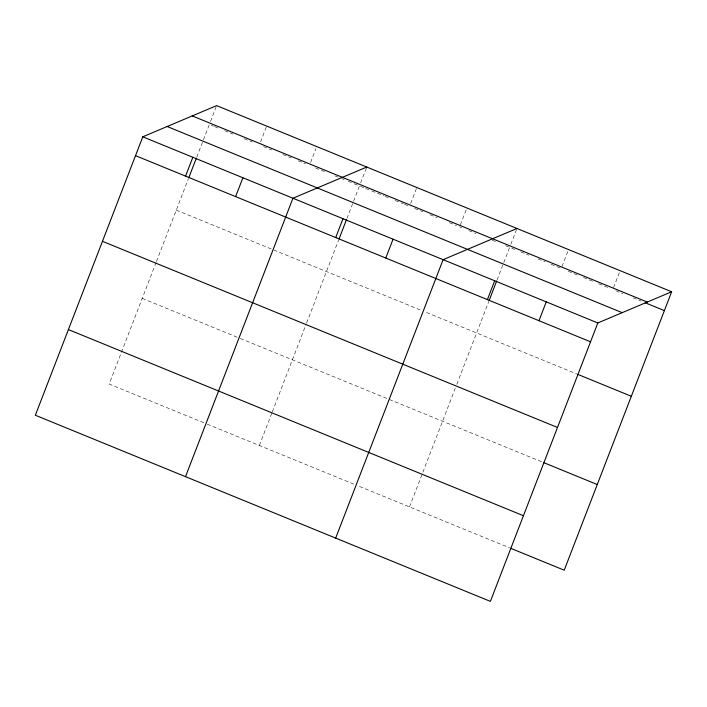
<?xml version="1.0" encoding="UTF-8"?>
<svg xmlns="http://www.w3.org/2000/svg" width="707" height="707" viewBox="0 0 707 707"><rect width="100%" height="100%" fill="white"/><g stroke="black" fill="none" stroke-linecap="round" stroke-linejoin="round"><path stroke-width="0.53" stroke-dasharray="3.54 2.65" d="M156.088 262.465L109.178 384.042L206.223 423.74M156.486 261.44L188.486 178.518M196.749 157.095L209.343 124.467L213.426 126.138M210.492 121.489L216.616 105.617M260.547 141.966L266.672 126.093M310.594 162.442L315.958 148.55M259.336 445.472L271.93 412.844M272.328 411.819L306.255 323.894M306.652 322.869L338.644 239.947M346.907 218.525L359.501 185.897L352.351 182.972M360.65 182.919L366.394 168.036M410.705 203.395L416.83 187.523M460.372 224.861L466.505 208.989M409.503 506.901L455.228 388.399M456.81 384.299L488.811 301.376M497.074 279.954L509.667 247.326L515.73 249.81M510.816 244.348L516.941 228.476M562.003 266.442L568.508 249.571M613.57 287.537L620.083 270.666M214.451 126.553L219.559 128.647M224.667 130.733L232.833 134.074M244.074 138.678L252.24 142.019M263.481 146.614L271.656 149.955M282.888 154.55L291.063 157.9M298.213 160.825L305.362 163.75M315.578 167.93L324.769 171.686M334.985 175.866L338.052 177.121M342.135 178.791L344.176 179.631M348.268 181.301L351.326 182.556M360.526 186.312L364.609 187.982M365.634 188.407L370.742 190.492M371.758 190.908L384.016 195.927M385.041 196.343L390.149 198.428M395.257 200.523L403.423 203.863M404.448 204.279L409.556 206.373M414.664 208.459L422.839 211.808M429.989 214.734L437.138 217.659M449.396 222.67L456.545 225.595M459.612 226.85L461.653 227.681M468.803 230.606L475.952 233.531M492.302 240.221L495.36 241.476M505.576 245.656L508.642 246.911M520.785 251.878L528.88 255.183M537.974 258.903L545.053 261.802M551.124 264.285L560.227 268.006M568.313 271.32L578.423 275.456M583.478 277.524L592.581 281.245M598.652 283.728L607.746 287.449M615.841 290.763L622.92 293.652M633.03 297.788L641.116 301.102M176.29 210.129L421.452 310.417M426.56 312.512L576.718 373.941M142.231 298.381L239.275 338.079M240.3 338.503L542.667 462.192M207.239 424.165L354.34 484.339M359.448 486.425L509.606 547.854"/><path stroke-width="1.06" d="M671.65 291.761L216.616 105.617L142.787 136.805L35.35 415.239L490.384 601.383L597.822 322.958L671.65 291.761L564.213 570.196L510.622 548.27M185.57 176.131L192.843 157.281M188.875 177.492L196.352 158.121M235.617 196.608L242.899 177.757M185.508 476.668L292.945 198.234L366.774 167.046M335.728 237.561L343.001 218.71M339.042 238.922L346.518 219.55M385.783 258.037L393.057 239.187M335.675 538.098L443.112 259.663L516.941 228.476M487.406 299.609L494.679 280.759M489.2 300.351L496.676 280.979M538.981 320.713L546.255 301.862M192.251 115.913L647.285 302.057M645.164 302.755L664.377 310.612M167.152 126.509L622.187 312.662M142.787 136.805L597.822 322.958M135.514 155.655L590.548 341.808M577.725 374.357L631.324 396.274M102.462 241.317L557.496 427.47M543.674 462.608L597.265 484.534M68.402 329.577L523.436 515.721"/></g></svg>
